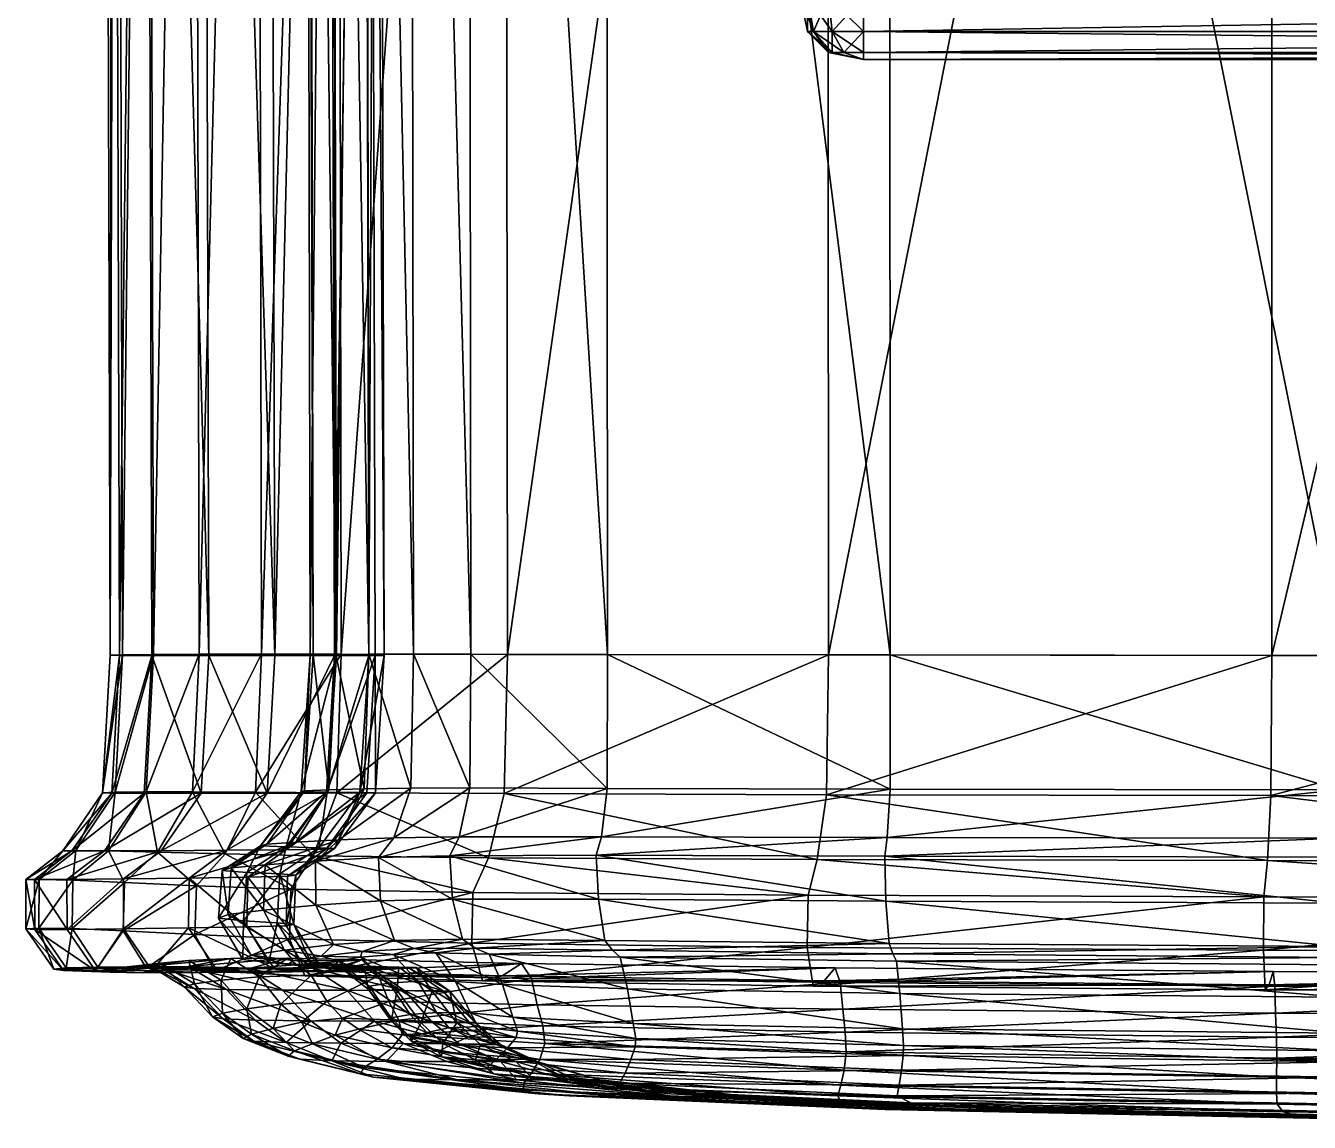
# Model space of a CAD drawing. Header units: centimetres. Extents: x -884 to 884, y -444 to 444.
# Drawn here: x -884.1 to -821.9, y -439 to -385.9 of the extents above; entities that cross this region are included whole.
import ezdxf

# ---------------------------------------------------------------- set-up
doc = ezdxf.new("R2010")
doc.units = ezdxf.units.CM
doc.layers.add('fabric', color=7, linetype='Continuous', true_color=0xb8e499)
doc.layers.add('wood', color=7, linetype='Continuous', true_color=0xb8e499)

msp = doc.modelspace()

# ---------------------------------------------------------------- meshes
at = {"layer": 'fabric', "color": 224, "true_color": 0xa00075}
mesh = msp.add_polyface(dxfattribs=at)
corners = [(-820.504, -307.363, -367.042), (-789.669, -307.365, -367.16), (-789.669, 2.63, -367.19), (-758.918, -307.362, -366.916), (-758.913, 2.63, -366.945), (-772.576, -307.362, 291.379), (-797.962, -307.364, 292.599), (-797.963, 2.63, 292.778), (-823.784, -307.363, 291.889), (-823.79, 2.63, 292.066), (-723.84, -307.349, -365.4), (-717.013, -307.345, -365.006), (-716.962, 2.63, -365.027), (-713.946, -307.345, -364.561), (-713.89, 2.63, -364.581), (-856.01, -307.351, -366.159), (-842.287, -307.357, -366.689), (-842.302, 2.63, -366.717), (-820.508, 2.63, -367.072), (-865.477, -307.345, -364.688), (-862.666, -307.347, -365.512), (-862.709, 2.63, -365.536), (-856.039, 2.63, -366.185), (-731.315, -416.359, 280.998), (-731.161, -307.345, 281.37), (-727.731, -307.344, 278.288), (-860.898, -307.351, 286.483), (-868.996, -307.346, 282.78), (-869.056, 2.63, 282.927), (-872.908, -307.345, 278.082), (-872.983, 2.63, 278.211), (-845.295, -307.357, 289.685), (-845.317, 2.63, 289.855), (-860.94, 2.63, 286.643), (-738.267, -307.348, 283.799), (-752.375, -307.355, 287.79), (-752.353, 2.63, 287.944), (-772.572, 2.63, 291.551), (-727.906, -416.357, 277.95), (-724.655, -307.346, 272.34), (-721.979, -307.351, 264.076), (-724.586, 2.63, 272.429), (-727.673, 2.63, 278.401), (-717.669, -307.36, 235.184), (-719.753, -307.355, 254.049), (-719.665, 2.63, 254.083), (-721.9, 2.63, 264.136), (-713.185, 2.63, 154.022), (-713.287, -307.364, 154.029), (-715.42, -307.363, 200.401), (-715.32, 2.63, 200.4), (-708.016, 2.63, -339.533), (-708.093, -307.36, -339.529), (-707.657, -307.363, -287.818), (-707.576, 2.63, -287.82), (-707.546, -307.364, -220.948), (-711.674, -307.347, -363.629), (-711.612, 2.63, -363.645), (-710.034, -307.351, -361.893), (-709.966, 2.63, -361.905), (-708.863, -307.356, -359.041), (-708.79, 2.63, -359.048), (-869.283, -307.351, -361.893), (-867.663, -307.347, -363.629), (-867.725, 2.63, -363.645), (-865.531, 2.63, -364.708), (-870.549, -307.36, -339.493), (-870.396, -307.356, -359.041), (-870.469, 2.63, -359.048), (-869.352, 2.63, -361.905), (-867.826, 2.63, -220.375), (-867.74, -307.364, -220.375), (-869.291, -307.363, -287.674), (-869.373, 2.63, -287.676), (-880.323, -307.36, 237.248), (-879.879, -307.363, 208.231), (-879.985, 2.63, 208.247), (-878.307, -307.364, 166.815), (-878.413, 2.63, 166.823), (-875.95, -307.346, 271.895), (-876.037, 2.63, 271.999), (-878.193, -307.351, 263.989), (-878.289, 2.63, 264.067), (-879.706, -307.355, 254.137), (-879.807, 2.63, 254.188), (-880.428, 2.63, 237.277), (-707.66, 2.63, -155.963), (-707.75, -307.365, -155.962), (-708.259, -307.365, -91.048), (-707.46, 2.63, -220.949), (-710.161, -307.365, 40.564), (-711.552, -307.364, 100.394), (-711.45, 2.63, 100.387), (-708.165, 2.63, -91.05), (-709.063, -307.365, -24.395), (-708.966, 2.63, -24.398), (-875.538, -307.364, 112.729), (-875.642, 2.63, 112.734), (-872.329, -307.364, 49.743), (-872.43, 2.63, 49.747), (-869.53, 2.63, -18.368), (-869.433, -307.365, -18.371), (-867.458, -307.365, -87.714), (-867.552, 2.63, -87.712), (-867.011, -307.365, -154.385), (-867.101, 2.63, -154.384), (-737.392, -307.356, -366.183), (-737.369, 2.63, -366.209), (-723.798, 2.63, -365.423), (-738.226, 2.63, 283.933)]
mesh.append_faces([[corners[k] for k in face] for face in [(0, 1, 2), (1, 3, 4), (5, 6, 7), (6, 8, 9), (10, 11, 12), (11, 13, 14), (15, 16, 17), (16, 0, 18), (19, 20, 21), (20, 15, 22), (23, 24, 25), (26, 27, 28), (27, 29, 30), (8, 31, 32), (31, 26, 33), (34, 35, 36), (35, 5, 37), (38, 25, 39), (40, 39, 41), (39, 25, 42), (43, 44, 45), (44, 40, 46), (47, 48, 49), (50, 49, 43), (51, 52, 53), (54, 53, 55), (13, 56, 57), (56, 58, 59), (58, 60, 61), (60, 52, 51), (62, 63, 64), (63, 19, 65), (66, 67, 68), (67, 62, 69), (70, 71, 72), (73, 72, 66), (74, 75, 76), (75, 77, 78), (29, 79, 80), (79, 81, 82), (81, 83, 84), (83, 74, 85), (86, 87, 88), (89, 55, 87), (90, 91, 92), (91, 48, 47), (93, 88, 94), (95, 94, 90), (77, 96, 97), (96, 98, 99), (100, 101, 102), (99, 98, 101), (103, 102, 104), (105, 104, 71), (3, 106, 107), (106, 10, 108), (24, 34, 109)]], dxfattribs={"vtx2": -1, "color": 224})
mesh = msp.add_polyface(dxfattribs=at)
corners = [(-820.504, -307.363, -367.042), (-820.492, -416.431, -366.955), (-789.669, -416.438, -367.071), (-797.962, -307.364, 292.599), (-797.957, -416.438, 292.063), (-823.767, -416.43, 291.359), (-823.784, -307.363, 291.889), (-866.741, -416.438, -154.387), (-867.011, -307.365, -154.385), (-867.458, -307.365, -87.714), (-867.177, -416.438, -87.718), (-867.482, -416.436, -220.374), (-867.74, -307.364, -220.375), (-869.047, -416.431, -287.67), (-869.291, -307.363, -287.674), (-870.319, -416.42, -339.483), (-870.549, -307.36, -339.493), (-862.537, -416.366, -365.441), (-862.666, -307.347, -365.512), (-865.477, -307.345, -364.688), (-865.314, -416.359, -364.627), (-862.593, -422.851, -366.048), (-855.92, -416.384, -366.081), (-856.01, -307.351, -366.159), (-842.241, -416.409, -366.605), (-842.287, -307.357, -366.689), (-845.232, -416.409, 289.173), (-845.295, -307.357, 289.685), (-860.774, -416.384, 286.001), (-860.898, -307.351, 286.483), (-868.817, -416.366, 282.338), (-868.996, -307.346, 282.78), (-872.681, -416.359, 277.695), (-872.908, -307.345, 278.082), (-875.689, -416.366, 271.581), (-875.95, -307.346, 271.895), (-877.906, -416.382, 263.758), (-878.193, -307.351, 263.989), (-879.402, -416.402, 253.984), (-879.706, -307.355, 254.137), (-880.009, -416.42, 237.16), (-880.323, -307.36, 237.248), (-879.56, -416.43, 208.183), (-877.989, -416.436, 166.788), (-878.307, -307.364, 166.815), (-879.879, -307.363, 208.231), (-867.475, -416.366, -363.58), (-867.663, -307.347, -363.629), (-869.283, -307.351, -361.893), (-869.077, -416.382, -361.859), (-870.176, -416.402, -359.019), (-870.396, -307.356, -359.041), (-875.226, -416.438, 112.712), (-875.538, -307.364, 112.729), (-872.026, -416.438, 49.731), (-872.329, -307.364, 49.743), (-869.141, -416.438, -18.379), (-869.433, -307.365, -18.371)]
mesh.append_faces([[corners[k] for k in face] for face in [(0, 1, 2), (3, 4, 5), (5, 6, 3), (7, 8, 9), (9, 10, 7), (8, 7, 11), (11, 12, 8), (13, 14, 12), (12, 11, 13), (14, 13, 15), (15, 16, 14), (17, 18, 19), (19, 20, 17), (21, 17, 20), (18, 17, 22), (22, 23, 18), (24, 25, 23), (23, 22, 24), (25, 24, 1), (1, 0, 25), (26, 27, 6), (6, 5, 26), (27, 26, 28), (28, 29, 27), (30, 31, 29), (29, 28, 30), (31, 30, 32), (32, 33, 31), (34, 35, 33), (33, 32, 34), (35, 34, 36), (36, 37, 35), (38, 39, 37), (37, 36, 38), (39, 38, 40), (40, 41, 39), (42, 43, 44), (44, 45, 42), (40, 42, 45), (45, 41, 40), (46, 47, 48), (48, 49, 46), (47, 46, 20), (20, 19, 47), (50, 51, 16), (16, 15, 50), (51, 50, 49), (49, 48, 51), (52, 53, 44), (44, 43, 52), (53, 52, 54), (54, 55, 53), (56, 10, 9), (9, 57, 56), (54, 56, 57), (57, 55, 54)]], dxfattribs={"vtx2": -1, "color": 224})
mesh = msp.add_polyface(dxfattribs=at)
corners = [(-869.047, -416.431, -287.67), (-869.495, -423.053, -287.697), (-870.765, -423.025, -339.576), (-870.319, -416.42, -339.483), (-868.817, -416.366, 282.338), (-869.036, -423.079, 282.375), (-872.968, -423.046, 277.685), (-872.681, -416.359, 277.695), (-876.02, -423.034, 271.539), (-875.689, -416.366, 271.581), (-878.261, -423.04, 263.7), (-877.906, -416.382, 263.758), (-879.764, -423.061, 253.928), (-879.402, -416.402, 253.984), (-880.371, -423.085, 237.11), (-880.009, -416.42, 237.16), (-879.56, -416.43, 208.183), (-879.922, -423.101, 208.135), (-877.989, -416.436, 166.788), (-878.352, -423.107, 166.74), (-870.59, -422.983, -359.236), (-870.176, -416.402, -359.019), (-869.422, -422.935, -362.216), (-869.077, -416.382, -361.859), (-875.596, -423.107, 112.666), (-875.226, -416.438, 112.712), (-872.407, -423.101, 49.69), (-872.026, -416.438, 49.731), (-869.141, -416.438, -18.379), (-869.534, -423.095, -18.409), (-867.713, -422.887, -364.058), (-871.009, -425.479, -363.38), (-872.416, -425.573, -359.943), (-872.72, -425.649, -339.886), (-871.489, -425.708, -287.79), (-869.903, -425.753, -220.381), (-871.493, -425.841, -18.477), (-869.553, -425.814, -87.769), (-867.584, -423.088, -87.734), (-874.357, -425.867, 49.599), (-877.538, -425.888, 112.57), (-880.288, -425.901, 166.667), (-881.855, -425.9, 208.119), (-882.295, -425.892, 237.196), (-881.663, -425.884, 254.166), (-880.09, -425.898, 264.145), (-877.709, -425.956, 272.251), (-874.433, -426.04, 278.689), (-870.172, -426.135, 283.664)]
mesh.append_faces([[corners[k] for k in face] for face in [(0, 1, 2), (2, 3, 0), (4, 5, 6), (6, 7, 4), (8, 9, 7), (7, 6, 8), (9, 8, 10), (10, 11, 9), (12, 13, 11), (11, 10, 12), (13, 12, 14), (14, 15, 13), (16, 15, 14), (14, 17, 16), (18, 16, 17), (17, 19, 18), (20, 21, 3), (3, 2, 20), (21, 20, 22), (22, 23, 21), (24, 25, 18), (18, 19, 24), (25, 24, 26), (26, 27, 25), (28, 27, 26), (26, 29, 28), (30, 22, 31), (32, 31, 22), (22, 20, 32), (33, 32, 20), (20, 2, 33), (34, 33, 2), (2, 1, 34), (35, 34, 1), (36, 37, 38), (38, 29, 36), (39, 36, 29), (29, 26, 39), (40, 39, 26), (26, 24, 40), (41, 40, 24), (24, 19, 41), (42, 41, 19), (19, 17, 42), (43, 42, 17), (17, 14, 43), (44, 43, 14), (14, 12, 44), (45, 44, 12), (12, 10, 45), (46, 45, 10), (10, 8, 46), (47, 46, 8), (8, 6, 47), (48, 47, 6), (6, 5, 48)]], dxfattribs={"vtx2": -1, "color": 224})
mesh = msp.add_polyface(dxfattribs=at)
corners = [(-789.663, -422.96, -367.694), (-789.669, -416.438, -367.071), (-820.492, -416.431, -366.955), (-820.497, -422.948, -367.578), (-797.957, -416.438, 292.063), (-797.936, -423.23, 292.154), (-823.808, -423.217, 291.451), (-823.767, -416.43, 291.359), (-867.161, -423.081, -154.389), (-866.741, -416.438, -154.387), (-867.177, -416.438, -87.718), (-867.584, -423.088, -87.734), (-867.915, -423.07, -220.376), (-867.482, -416.436, -220.374), (-869.495, -423.053, -287.697), (-869.047, -416.431, -287.67), (-865.314, -416.359, -364.627), (-865.444, -422.854, -365.192), (-862.593, -422.851, -366.048), (-862.537, -416.366, -365.441), (-855.937, -422.872, -366.702), (-855.92, -416.384, -366.081), (-842.247, -422.911, -367.23), (-842.241, -416.409, -366.605), (-845.325, -423.176, 289.265), (-845.232, -416.409, 289.173), (-860.922, -423.125, 286.079), (-860.774, -416.384, 286.001), (-869.036, -423.079, 282.375), (-868.817, -416.366, 282.338), (-867.713, -422.887, -364.058), (-867.475, -416.366, -363.58), (-869.077, -416.382, -361.859), (-869.422, -422.935, -362.216), (-869.141, -416.438, -18.379), (-869.534, -423.095, -18.409), (-820.542, -425.287, -369.68), (-789.647, -425.299, -369.798), (-842.385, -425.25, -369.326), (-856.224, -425.218, -368.773), (-856.47, -426.111, -370.816), (-863.108, -425.224, -368.058), (-866.267, -425.271, -367.051), (-863.562, -426.134, -370.046), (-868.93, -425.368, -365.621), (-871.009, -425.479, -363.38), (-869.903, -425.753, -220.381), (-869.14, -425.786, -154.389), (-869.553, -425.814, -87.769), (-861.696, -426.228, 287.596), (-870.172, -426.135, 283.664), (-845.773, -426.31, 290.905), (-823.977, -426.365, 293.142), (-797.886, -426.381, 293.861)]
mesh.append_faces([[corners[k] for k in face] for face in [(0, 1, 2), (2, 3, 0), (4, 5, 6), (6, 7, 4), (8, 9, 10), (10, 11, 8), (9, 8, 12), (12, 13, 9), (14, 15, 13), (13, 12, 14), (16, 17, 18), (19, 18, 20), (20, 21, 19), (22, 23, 21), (21, 20, 22), (23, 22, 3), (3, 2, 23), (24, 25, 7), (7, 6, 24), (25, 24, 26), (26, 27, 25), (28, 29, 27), (27, 26, 28), (30, 31, 32), (32, 33, 30), (31, 30, 17), (17, 16, 31), (10, 34, 35), (35, 11, 10), (36, 37, 0), (0, 3, 36), (38, 36, 3), (3, 22, 38), (39, 38, 22), (22, 20, 39), (38, 39, 40), (41, 39, 20), (20, 18, 41), (42, 41, 18), (18, 17, 42), (39, 41, 43), (44, 42, 17), (17, 30, 44), (45, 44, 30), (14, 12, 46), (47, 46, 12), (12, 8, 47), (48, 47, 8), (8, 11, 48), (49, 50, 28), (28, 26, 49), (51, 49, 26), (26, 24, 51), (52, 51, 24), (24, 6, 52), (53, 52, 6), (6, 5, 53)]], dxfattribs={"vtx2": -1, "color": 224})
mesh = msp.add_polyface(dxfattribs=at)
corners = [(-873.551, -429.29, -287.896), (-872.331, -431.305, -287.853), (-873.583, -431.155, -340.148), (-874.761, -429.158, -340.275), (-873.388, -426.94, -287.879), (-874.585, -426.844, -340.192), (-871.789, -427.014, -220.385), (-871.92, -429.388, -220.383), (-870.668, -431.408, -220.379), (-871.115, -429.46, -154.391), (-871.487, -429.519, -87.823), (-870.187, -431.534, -87.82), (-869.838, -431.479, -154.394), (-871.013, -427.073, -154.389), (-871.413, -427.122, -87.804), (-871.326, -430.153, 284.21), (-870.575, -431.943, 282.724), (-874.941, -431.725, 277.699), (-875.908, -429.941, 278.973), (-871.258, -427.753, 284.758), (-875.828, -427.589, 279.515), (-872.507, -426.572, -364.545), (-872.585, -428.77, -364.903), (-870.045, -428.526, -367.638), (-871.572, -430.701, -364.464), (-869.19, -430.437, -367.034), (-874.298, -428.983, -360.863), (-873.183, -430.947, -360.593), (-874.153, -426.723, -360.649), (-873.386, -429.577, -18.584), (-872.062, -431.587, -18.578), (-873.338, -427.171, -18.547), (-876.187, -427.216, 49.504), (-876.209, -429.63, 49.45), (-874.865, -431.637, 49.453), (-872.784, -432.001, 268.381), (-874.17, -431.108, 269.351), (-871.402, -431.091, 274.95), (-872.416, -425.573, -359.943), (-872.72, -425.649, -339.886), (-871.009, -425.479, -363.38), (-871.489, -425.708, -287.79), (-869.903, -425.753, -220.381), (-871.493, -425.841, -18.477), (-874.357, -425.867, 49.599), (-869.553, -425.814, -87.769), (-874.433, -426.04, 278.689), (-870.172, -426.135, 283.664), (-876.249, -431.498, 270.341), (-873.197, -431.569, 276.332), (-870.078, -431.528, -287.76), (-871.388, -431.398, -339.826), (-871.139, -431.208, -359.849)]
mesh.append_faces([[corners[k] for k in face] for face in [(0, 1, 2), (2, 3, 0), (4, 0, 3), (3, 5, 4), (0, 4, 6), (6, 7, 0), (1, 0, 7), (7, 8, 1), (9, 10, 11), (7, 9, 12), (9, 7, 6), (6, 13, 9), (10, 9, 13), (13, 14, 10), (15, 16, 17), (17, 18, 15), (19, 15, 18), (18, 20, 19), (21, 22, 23), (22, 24, 25), (26, 27, 24), (24, 22, 26), (28, 26, 22), (22, 21, 28), (26, 28, 5), (27, 26, 3), (3, 2, 27), (29, 30, 11), (11, 10, 29), (31, 29, 10), (10, 14, 31), (29, 31, 32), (30, 29, 33), (33, 34, 30), (35, 36, 37), (38, 39, 5), (5, 28, 38), (40, 38, 28), (28, 21, 40), (41, 42, 6), (6, 4, 41), (39, 41, 4), (4, 5, 39), (13, 6, 42), (43, 44, 32), (32, 31, 43), (45, 43, 31), (31, 14, 45), (46, 47, 19), (19, 20, 46), (48, 49, 37), (37, 36, 48), (50, 51, 2), (2, 1, 50), (24, 27, 52), (51, 52, 27), (27, 2, 51)]], dxfattribs={"vtx2": -1, "color": 224})
mesh = msp.add_polyface(dxfattribs=at)
corners = [(-870.187, -431.534, -87.82), (-869.838, -431.479, -154.394), (-871.115, -429.46, -154.391), (-870.668, -431.408, -220.379), (-871.92, -429.388, -220.383), (-863.436, -428.232, -370.588), (-862.952, -430.173, -369.77), (-856.05, -430.228, -370.494), (-863.562, -426.134, -370.046), (-856.361, -428.238, -371.355), (-867.014, -426.223, -368.895), (-866.915, -428.322, -369.417), (-866.247, -430.234, -368.678), (-871.326, -430.153, 284.21), (-871.258, -427.753, 284.758), (-862.439, -427.907, 288.908), (-862.488, -430.372, 288.373), (-870.575, -431.943, 282.724), (-870.045, -428.526, -367.638), (-869.19, -430.437, -367.034), (-870.061, -426.387, -367.178), (-872.507, -426.572, -364.545), (-872.585, -428.77, -364.903), (-861.012, -432.359, -364.474), (-861.655, -430.895, -365.512), (-864.235, -430.839, -364.747), (-870.28, -431.909, 273.631), (-871.402, -431.091, 274.95), (-867.82, -431.178, 279.25), (-867.017, -431.941, 277.682), (-860.098, -431.343, 282.674), (-863.286, -432.218, -363.846), (-866.312, -430.907, -363.724), (-865.111, -432.211, -363.016), (-867.888, -431.05, -361.991), (-863.108, -425.224, -368.058), (-866.267, -425.271, -367.051), (-868.93, -425.368, -365.621), (-871.009, -425.479, -363.38), (-869.14, -425.786, -154.389), (-869.553, -425.814, -87.769), (-871.413, -427.122, -87.804), (-871.013, -427.073, -154.389), (-869.903, -425.753, -220.381), (-870.172, -426.135, 283.664), (-861.696, -426.228, 287.596), (-869.206, -431.732, 281.001), (-873.197, -431.569, 276.332), (-871.388, -431.398, -339.826), (-870.078, -431.528, -287.76), (-867.704, -431.475, -287.668), (-869.068, -431.378, -339.505), (-868.407, -431.611, -220.375), (-872.331, -431.305, -287.853), (-871.139, -431.208, -359.849), (-868.968, -431.222, -359.099), (-869.792, -430.989, -363.236), (-871.572, -430.701, -364.464), (-867.809, -430.773, -365.396), (-865.288, -430.626, -366.739), (-862.33, -430.614, -367.678)]
mesh.append_faces([[corners[k] for k in face] for face in [(0, 1, 2), (1, 3, 4), (5, 6, 7), (8, 5, 9), (5, 8, 10), (10, 11, 5), (6, 5, 11), (11, 12, 6), (13, 14, 15), (15, 16, 13), (17, 13, 16), (18, 19, 12), (12, 11, 18), (20, 18, 11), (11, 10, 20), (18, 20, 21), (19, 18, 22), (23, 24, 25), (26, 27, 28), (29, 28, 30), (31, 25, 32), (33, 32, 34), (35, 36, 10), (10, 8, 35), (37, 38, 21), (21, 20, 37), (36, 37, 20), (20, 10, 36), (39, 40, 41), (41, 42, 39), (43, 39, 42), (44, 45, 15), (15, 14, 44), (30, 28, 46), (47, 46, 28), (28, 27, 47), (48, 49, 50), (50, 51, 48), (52, 49, 53), (53, 3, 52), (54, 48, 51), (51, 55, 54), (56, 54, 55), (55, 34, 56), (54, 56, 57), (58, 56, 34), (34, 32, 58), (59, 58, 32), (32, 25, 59), (58, 59, 12), (12, 19, 58), (56, 58, 19), (19, 57, 56), (60, 59, 25), (25, 24, 60), (59, 60, 6), (6, 12, 59)]], dxfattribs={"vtx2": -1, "color": 224})
mesh = msp.add_polyface(dxfattribs=at)
corners = [(-789.627, -428.452, -372.388), (-789.632, -426.212, -371.868), (-820.582, -426.196, -371.749), (-820.571, -428.42, -372.272), (-789.632, -430.567, -371.486), (-820.528, -430.519, -371.374), (-824.083, -432.63, 292.228), (-824.172, -430.705, 294.043), (-797.806, -430.745, 294.766), (-797.833, -428.138, 295.344), (-824.142, -428.115, 294.613), (-772.041, -428.063, 294.168), (-771.982, -430.64, 293.634), (-797.812, -432.687, 292.931), (-842.444, -428.325, -371.922), (-842.288, -430.375, -371.036), (-842.502, -426.147, -371.391), (-856.47, -426.111, -370.816), (-856.361, -428.238, -371.355), (-856.05, -430.228, -370.494), (-863.436, -428.232, -370.588), (-863.562, -426.134, -370.046), (-861.976, -432.196, 286.729), (-862.488, -430.372, 288.373), (-846.252, -430.568, 291.781), (-846.205, -428.033, 292.331), (-862.439, -427.907, 288.908), (-845.975, -432.445, 290.029), (-789.647, -425.299, -369.798), (-820.542, -425.287, -369.68), (-842.385, -425.25, -369.326), (-856.224, -425.218, -368.773), (-845.773, -426.31, 290.905), (-823.977, -426.365, 293.142), (-861.696, -426.228, 287.596), (-797.886, -426.381, 293.861), (-772.276, -426.336, 292.675), (-789.648, -431.106, -369.289), (-820.473, -431.051, -369.18), (-820.419, -431.408, -366.899), (-789.664, -431.465, -367.006), (-758.982, -431.034, -369.067), (-855.686, -430.71, -368.339), (-862.33, -430.614, -367.678), (-861.655, -430.895, -365.512), (-855.308, -431.04, -366.097), (-862.952, -430.173, -369.77), (-842.11, -430.888, -368.852), (-841.931, -431.239, -366.577)]
mesh.append_faces([[corners[k] for k in face] for face in [(0, 1, 2), (2, 3, 0), (4, 0, 3), (3, 5, 4), (6, 7, 8), (9, 8, 7), (7, 10, 9), (8, 9, 11), (11, 12, 8), (13, 8, 12), (14, 15, 5), (5, 3, 14), (16, 14, 3), (3, 2, 16), (14, 16, 17), (17, 18, 14), (15, 14, 18), (18, 19, 15), (19, 18, 20), (18, 17, 21), (22, 23, 24), (25, 24, 23), (23, 26, 25), (24, 25, 10), (10, 7, 24), (27, 24, 7), (28, 29, 2), (2, 1, 28), (17, 16, 30), (29, 30, 16), (16, 2, 29), (21, 17, 31), (32, 33, 10), (10, 25, 32), (34, 32, 25), (25, 26, 34), (35, 36, 11), (11, 9, 35), (33, 35, 9), (9, 10, 33), (37, 38, 39), (39, 40, 37), (41, 37, 40), (38, 37, 4), (4, 5, 38), (42, 43, 44), (44, 45, 42), (43, 42, 19), (19, 46, 43), (47, 42, 45), (45, 48, 47), (38, 47, 48), (48, 39, 38), (47, 38, 5), (5, 15, 47), (42, 47, 15), (15, 19, 42)]], dxfattribs={"vtx2": -1, "color": 224})
mesh = msp.add_polyface(dxfattribs=at)
corners = [(-883.647, -429.696, 207.972), (-882.271, -431.68, 207.863), (-880.71, -431.699, 166.465), (-882.085, -429.703, 166.502), (-883.663, -427.281, 208.082), (-882.099, -427.279, 166.583), (-884.096, -427.275, 237.242), (-884.089, -429.671, 237.074), (-882.729, -431.629, 236.835), (-879.375, -429.767, 272.341), (-878.242, -431.581, 271.341), (-880.599, -431.521, 263.399), (-881.851, -429.658, 264.108), (-879.31, -427.433, 272.818), (-881.814, -427.318, 264.484), (-875.828, -427.589, 279.515), (-875.908, -429.941, 278.973), (-874.941, -431.725, 277.699), (-883.456, -429.642, 254.069), (-882.133, -431.557, 253.622), (-883.445, -427.276, 254.334), (-874.585, -426.844, -340.192), (-874.761, -429.158, -340.275), (-874.298, -428.983, -360.863), (-876.187, -427.216, 49.504), (-876.209, -429.63, 49.45), (-873.386, -429.577, -18.584), (-879.357, -429.676, 112.403), (-877.994, -431.68, 112.398), (-874.865, -431.637, 49.453), (-879.357, -427.254, 112.468), (-874.628, -432.16, 261.488), (-876.202, -431.198, 262.11), (-874.17, -431.108, 269.351), (-877.538, -425.888, 112.57), (-880.288, -425.901, 166.667), (-874.357, -425.867, 49.599), (-881.855, -425.9, 208.119), (-882.295, -425.892, 237.196), (-881.663, -425.884, 254.166), (-880.09, -425.898, 264.145), (-877.709, -425.956, 272.251), (-874.433, -426.04, 278.689), (-878.454, -431.51, 262.74), (-876.249, -431.498, 270.341), (-879.908, -431.595, 253.242), (-877.571, -431.328, 252.885), (-878.104, -431.454, 236.505), (-880.469, -431.698, 236.666)]
mesh.append_faces([[corners[k] for k in face] for face in [(0, 1, 2), (2, 3, 0), (4, 0, 3), (3, 5, 4), (0, 4, 6), (6, 7, 0), (1, 0, 7), (7, 8, 1), (9, 10, 11), (11, 12, 9), (13, 9, 12), (12, 14, 13), (9, 13, 15), (15, 16, 9), (10, 9, 16), (16, 17, 10), (18, 19, 8), (8, 7, 18), (20, 18, 7), (7, 6, 20), (18, 20, 14), (14, 12, 18), (19, 18, 12), (12, 11, 19), (21, 22, 23), (24, 25, 26), (27, 3, 2), (2, 28, 27), (25, 27, 28), (28, 29, 25), (27, 25, 24), (24, 30, 27), (3, 27, 30), (30, 5, 3), (31, 32, 33), (34, 35, 5), (5, 30, 34), (36, 34, 30), (30, 24, 36), (37, 38, 6), (6, 4, 37), (35, 37, 4), (4, 5, 35), (39, 40, 14), (14, 20, 39), (38, 39, 20), (20, 6, 38), (41, 42, 15), (15, 13, 41), (40, 41, 13), (13, 14, 40), (43, 44, 33), (33, 32, 43), (45, 43, 32), (32, 46, 45), (46, 47, 48)]], dxfattribs={"vtx2": -1, "color": 224})
mesh = msp.add_polyface(dxfattribs=at)
corners = [(-864.965, -434.204, -287.623), (-863.896, -435.227, -287.617), (-865.418, -435.12, -339.34), (-866.406, -434.13, -339.357), (-863.172, -436.977, 112.079), (-866.665, -436.092, 112.263), (-869.272, -436.064, 166.155), (-865.711, -436.947, 165.942), (-866.027, -434.099, 274.234), (-865.868, -434.802, 271.399), (-867.988, -434.531, 269.672), (-868.764, -434, 271.033), (-866.513, -433.191, 276.081), (-862.488, -430.372, 288.373), (-861.976, -432.196, 286.729), (-870.575, -431.943, 282.724), (-865.483, -433.818, -361.403), (-864.681, -434.687, -361.345), (-863.613, -434.468, -362.743), (-866.397, -433.978, -358.763), (-865.481, -434.923, -358.73), (-864.132, -435.614, -358.724), (-866.345, -435.436, 266.832), (-869.113, -434.824, 266.246), (-867.086, -435.974, 260.297), (-859.976, -437.139, 251.803), (-867.717, -436.389, 251.555), (-859.986, -437.463, 235.474), (-867.889, -436.683, 235.5), (-867.251, -436.859, 207.022), (-863.101, -435.234, -18.544), (-864.449, -434.16, -18.507), (-867.204, -434.137, 49.538), (-865.796, -435.218, 49.481), (-868.834, -435.205, 112.377), (-863.707, -436.095, 49.397), (-866.117, -432.66, -287.631), (-867.515, -432.586, -339.38), (-867.704, -431.475, -287.668), (-866.028, -431.527, -220.373), (-864.422, -432.687, -220.373), (-865.192, -431.55, -154.403), (-863.567, -432.685, -154.411), (-865.539, -431.558, -87.765), (-867.017, -431.941, 277.682), (-869.509, -433.165, 272.337), (-866.312, -430.907, -363.724), (-865.111, -432.211, -363.016), (-863.286, -432.218, -363.846), (-867.888, -431.05, -361.991), (-866.502, -432.3, -361.5), (-864.211, -433.719, -362.836), (-867.473, -432.445, -358.812), (-868.968, -431.222, -359.099), (-867.413, -431.566, -18.466), (-865.759, -432.656, -18.471), (-863.899, -432.67, -87.77), (-870.215, -431.574, 49.603), (-868.548, -432.644, 49.592), (-861.034, -431.952, 284.716), (-869.206, -431.732, 281.001), (-867.919, -431.696, -87.791), (-867.572, -431.662, -154.398), (-868.407, -431.611, -220.375), (-870.078, -431.528, -287.76)]
mesh.append_faces([[corners[k] for k in face] for face in [(0, 1, 2), (2, 3, 0), (4, 5, 6), (6, 7, 4), (8, 9, 10), (10, 11, 8), (12, 8, 11), (13, 14, 15), (16, 17, 18), (19, 20, 17), (17, 16, 19), (20, 19, 3), (3, 2, 20), (21, 20, 2), (22, 23, 10), (10, 9, 22), (23, 22, 24), (25, 26, 24), (27, 28, 26), (29, 7, 6), (29, 28, 27), (30, 31, 32), (32, 33, 30), (33, 34, 5), (5, 35, 33), (34, 33, 32), (36, 0, 3), (3, 37, 36), (38, 36, 37), (36, 38, 39), (39, 40, 36), (0, 36, 40), (40, 39, 41), (42, 41, 43), (44, 12, 45), (46, 47, 48), (49, 50, 47), (51, 47, 50), (50, 16, 51), (52, 19, 16), (16, 50, 52), (53, 52, 50), (50, 49, 53), (19, 52, 37), (37, 3, 19), (54, 55, 56), (56, 43, 54), (55, 54, 57), (31, 55, 58), (58, 32, 31), (59, 60, 15), (54, 43, 61), (62, 61, 43), (43, 41, 62), (63, 62, 41), (41, 39, 63), (39, 38, 64)]], dxfattribs={"vtx2": -1, "color": 224})
mesh = msp.add_polyface(dxfattribs=at)
corners = [(-840.305, -438.449, 110.66), (-855.376, -437.787, 111.615), (-857.789, -437.754, 165.459), (-842.491, -438.415, 164.505), (-837.922, -438.449, 48.204), (-852.701, -437.787, 48.915), (-850.412, -437.787, -18.915), (-857.837, -436.977, -18.688), (-856.304, -436.977, -87.889), (-849.067, -437.787, -88.015), (-835.932, -438.45, -19.381), (-841.596, -435.326, -364.661), (-841.652, -434.52, -364.936), (-854.679, -434.246, -364.523), (-854.551, -434.985, -364.285), (-841.607, -435.796, -364.258), (-854.583, -435.376, -363.934), (-844.42, -434.667, 279.265), (-844.371, -435.631, 275.373), (-858.961, -435.22, 273.307), (-859.061, -434.362, 276.784), (-844.54, -433.564, 281.888), (-859.333, -433.342, 279.12), (-846.252, -430.568, 291.781), (-845.975, -432.445, 290.029), (-861.976, -432.196, 286.729), (-857.509, -436.948, -220.391), (-850.591, -437.755, -220.416), (-852.871, -437.657, -287.646), (-839.125, -438.311, -287.677), (-841.248, -438.102, -339.446), (-854.859, -437.463, -339.393), (-841.692, -436.507, -363.386), (-854.79, -436.004, -363.137), (-855.077, -436.661, -361.552), (-841.805, -437.234, -361.719), (-841.899, -437.754, -358.933), (-855.347, -437.139, -358.832), (-859.291, -437.657, 206.719), (-843.893, -438.31, 206.255), (-859.986, -437.463, 235.474), (-844.618, -438.102, 235.654), (-859.201, -436.004, 268.057), (-844.468, -436.506, 269.619), (-844.629, -437.234, 261.983), (-859.601, -436.661, 260.925), (-859.976, -437.139, 251.803), (-844.771, -437.754, 252.446), (-849.225, -437.787, -154.527), (-856.299, -436.977, -154.468), (-836.715, -438.415, -220.465), (-841.771, -432.804, -365.424), (-841.931, -431.239, -366.577), (-855.308, -431.04, -366.097), (-854.952, -432.575, -364.975), (-844.656, -432.271, 283.837), (-859.605, -432.071, 280.946), (-844.91, -431.558, 285.646), (-860.098, -431.343, 282.674), (-861.034, -431.952, 284.716), (-845.438, -432.196, 287.847)]
mesh.append_faces([[corners[k] for k in face] for face in [(0, 1, 2), (2, 3, 0), (1, 0, 4), (4, 5, 1), (5, 6, 7), (8, 7, 6), (6, 9, 8), (9, 6, 10), (6, 5, 4), (11, 12, 13), (13, 14, 11), (15, 11, 14), (14, 16, 15), (17, 18, 19), (19, 20, 17), (21, 17, 20), (20, 22, 21), (23, 24, 25), (26, 27, 28), (29, 28, 27), (30, 31, 28), (32, 33, 34), (34, 35, 32), (33, 32, 15), (15, 16, 33), (36, 37, 31), (31, 30, 36), (37, 36, 35), (35, 34, 37), (38, 39, 3), (3, 2, 38), (39, 38, 40), (40, 41, 39), (42, 43, 44), (44, 45, 42), (43, 42, 19), (19, 18, 43), (46, 47, 41), (41, 40, 46), (47, 46, 45), (45, 44, 47), (48, 49, 8), (8, 9, 48), (49, 48, 27), (27, 26, 49), (50, 27, 48), (51, 52, 53), (53, 54, 51), (12, 51, 54), (54, 13, 12), (55, 21, 22), (22, 56, 55), (57, 55, 56), (56, 58, 57), (59, 60, 57), (57, 58, 59), (25, 24, 60)]], dxfattribs={"vtx2": -1, "color": 224})
mesh = msp.add_polyface(dxfattribs=at)
corners = [(-874.542, -434.029, 207.542), (-873.043, -435.106, 207.394), (-871.49, -435.174, 166.297), (-872.984, -434.087, 166.402), (-875.044, -433.925, 236.061), (-873.573, -434.978, 235.841), (-871.394, -435.832, 235.649), (-873.163, -434.767, 251.814), (-874.569, -433.755, 252.142), (-873.381, -433.544, 260.902), (-872.111, -434.495, 260.377), (-875.936, -432.562, 207.691), (-874.375, -432.611, 166.502), (-877.623, -431.532, 207.8), (-876.06, -431.572, 166.553), (-878.104, -431.454, 236.505), (-876.425, -432.473, 236.293), (-872.784, -432.001, 268.381), (-871.747, -433.315, 267.455), (-874.628, -432.16, 261.488), (-874.17, -431.108, 269.351), (-875.915, -432.328, 252.509), (-877.571, -431.328, 252.885), (-876.202, -431.198, 262.11), (-871.666, -432.633, 112.526), (-873.344, -431.581, 112.548), (-870.294, -434.118, 112.454), (-876.249, -431.498, 270.341), (-878.454, -431.51, 262.74), (-880.599, -431.521, 263.399), (-878.242, -431.581, 271.341), (-873.197, -431.569, 276.332), (-874.941, -431.725, 277.699), (-880.469, -431.698, 236.666), (-879.908, -431.595, 253.242), (-882.729, -431.629, 236.835), (-882.133, -431.557, 253.622), (-879.999, -431.765, 207.832), (-878.436, -431.795, 166.511), (-880.71, -431.699, 166.465), (-882.271, -431.68, 207.863), (-875.721, -431.788, 112.476), (-872.593, -431.761, 49.53), (-874.865, -431.637, 49.453), (-877.994, -431.68, 112.398), (-872.062, -431.587, -18.578)]
mesh.append_faces([[corners[k] for k in face] for face in [(0, 1, 2), (2, 3, 0), (1, 0, 4), (4, 5, 1), (6, 5, 7), (8, 7, 5), (5, 4, 8), (7, 8, 9), (9, 10, 7), (11, 0, 3), (3, 12, 11), (13, 11, 12), (12, 14, 13), (11, 13, 15), (15, 16, 11), (0, 11, 16), (16, 4, 0), (17, 18, 9), (9, 19, 17), (20, 17, 19), (21, 8, 4), (4, 16, 21), (22, 21, 16), (16, 15, 22), (21, 22, 23), (23, 19, 21), (8, 21, 19), (19, 9, 8), (24, 25, 14), (14, 12, 24), (12, 3, 26), (27, 28, 29), (29, 30, 27), (31, 27, 30), (30, 32, 31), (33, 34, 22), (34, 33, 35), (35, 36, 34), (28, 34, 36), (36, 29, 28), (37, 33, 15), (15, 13, 37), (38, 37, 13), (13, 14, 38), (37, 38, 39), (39, 40, 37), (33, 37, 40), (40, 35, 33), (41, 38, 14), (14, 25, 41), (42, 41, 25), (41, 42, 43), (43, 44, 41), (38, 41, 44), (44, 39, 38), (45, 43, 42)]], dxfattribs={"vtx2": -1, "color": 224})
mesh = msp.add_polyface(dxfattribs=at)
corners = [(-868.764, -434, 271.033), (-869.509, -433.165, 272.337), (-866.513, -433.191, 276.081), (-873.043, -435.106, 207.394), (-870.82, -435.986, 207.226), (-869.272, -436.064, 166.155), (-871.49, -435.174, 166.297), (-873.573, -434.978, 235.841), (-871.394, -435.832, 235.649), (-870.718, -434.186, 266.599), (-869.113, -434.824, 266.246), (-870.214, -435.233, 260.11), (-872.111, -434.495, 260.377), (-871.747, -433.315, 267.455), (-873.381, -433.544, 260.902), (-867.988, -434.531, 269.672), (-873.163, -434.767, 251.814), (-871.083, -435.575, 251.594), (-867.086, -435.974, 260.297), (-867.717, -436.389, 251.555), (-867.889, -436.683, 235.5), (-867.251, -436.859, 207.022), (-868.834, -435.205, 112.377), (-866.665, -436.092, 112.263), (-867.204, -434.137, 49.538), (-870.294, -434.118, 112.454), (-872.984, -434.087, 166.402), (-867.515, -432.586, -339.38), (-869.068, -431.378, -339.505), (-867.704, -431.475, -287.668), (-870.28, -431.909, 273.631), (-867.017, -431.941, 277.682), (-867.82, -431.178, 279.25), (-871.402, -431.091, 274.95), (-872.784, -432.001, 268.381), (-867.473, -432.445, -358.812), (-868.968, -431.222, -359.099), (-870.215, -431.574, 49.603), (-868.548, -432.644, 49.592), (-865.759, -432.656, -18.471), (-871.666, -432.633, 112.526), (-873.344, -431.581, 112.548), (-874.375, -432.611, 166.502), (-869.206, -431.732, 281.001), (-873.197, -431.569, 276.332), (-874.941, -431.725, 277.699), (-870.575, -431.943, 282.724), (-872.593, -431.761, 49.53), (-869.793, -431.73, -18.52), (-867.413, -431.566, -18.466), (-867.919, -431.696, -87.791), (-870.187, -431.534, -87.82), (-872.062, -431.587, -18.578), (-867.572, -431.662, -154.398), (-868.407, -431.611, -220.375), (-870.668, -431.408, -220.379), (-869.838, -431.479, -154.394), (-870.078, -431.528, -287.76), (-866.028, -431.527, -220.373)]
mesh.append_faces([[corners[k] for k in face] for face in [(0, 1, 2), (3, 4, 5), (5, 6, 3), (4, 3, 7), (7, 8, 4), (9, 10, 11), (11, 12, 9), (13, 9, 12), (12, 14, 13), (9, 13, 1), (1, 0, 9), (10, 9, 0), (0, 15, 10), (16, 17, 8), (17, 16, 12), (12, 11, 17), (18, 11, 10), (19, 17, 11), (11, 18, 19), (17, 19, 20), (20, 8, 17), (5, 4, 21), (20, 21, 4), (4, 8, 20), (22, 6, 5), (5, 23, 22), (24, 25, 22), (6, 22, 25), (25, 26, 6), (27, 28, 29), (1, 30, 31), (32, 31, 30), (33, 30, 34), (13, 34, 30), (30, 1, 13), (35, 36, 28), (28, 27, 35), (37, 38, 39), (40, 25, 24), (24, 38, 40), (41, 40, 38), (38, 37, 41), (25, 40, 42), (43, 44, 45), (45, 46, 43), (41, 37, 47), (48, 47, 37), (37, 49, 48), (50, 48, 49), (48, 50, 51), (51, 52, 48), (47, 48, 52), (53, 54, 55), (55, 56, 53), (50, 53, 56), (56, 51, 50), (57, 54, 58)]], dxfattribs={"vtx2": -1, "color": 224})
mesh = msp.add_polyface(dxfattribs=at)
corners = [(-863.896, -435.227, -287.617), (-862.312, -436.016, -287.617), (-863.958, -435.867, -339.337), (-865.418, -435.12, -339.34), (-864.965, -434.204, -287.623), (-863.224, -434.222, -220.374), (-862.074, -435.267, -220.376), (-861.111, -435.269, -154.43), (-862.33, -434.211, -154.421), (-862.625, -434.185, -87.789), (-861.341, -435.251, -87.81), (-866.665, -436.092, 112.263), (-863.172, -436.977, 112.079), (-860.319, -436.977, 49.26), (-863.707, -436.095, 49.397), (-866.027, -434.099, 274.234), (-866.513, -433.191, 276.081), (-859.333, -433.342, 279.12), (-865.868, -434.802, 271.399), (-859.061, -434.362, 276.784), (-863.613, -434.468, -362.743), (-862.677, -434.894, -362.761), (-861.8, -434.71, -363.295), (-862.181, -434.402, -363.43), (-864.211, -433.719, -362.836), (-862.561, -433.744, -363.565), (-865.483, -433.818, -361.403), (-864.681, -434.687, -361.345), (-863.488, -435.281, -361.344), (-865.481, -434.923, -358.73), (-864.132, -435.614, -358.724), (-861.434, -436.683, -339.355), (-860.761, -435.436, -362.911), (-861.296, -435.975, -361.42), (-861.756, -436.389, -358.761), (-859.201, -436.004, 268.057), (-866.345, -435.436, 266.832), (-859.601, -436.661, 260.925), (-867.086, -435.974, 260.297), (-859.976, -437.139, 251.803), (-867.717, -436.389, 251.555), (-859.986, -437.463, 235.474), (-859.291, -437.657, 206.719), (-867.251, -436.859, 207.022), (-865.711, -436.947, 165.942), (-864.449, -434.16, -18.507), (-863.101, -435.234, -18.544), (-861.102, -436.099, -18.599), (-865.796, -435.218, 49.481), (-864.422, -432.687, -220.373), (-863.567, -432.685, -154.411), (-865.192, -431.55, -154.403), (-865.539, -431.558, -87.765), (-863.899, -432.67, -87.77), (-864.235, -430.839, -364.747), (-863.286, -432.218, -363.846), (-861.012, -432.359, -364.474), (-860.517, -433.953, -364.096), (-860.098, -431.343, 282.674), (-859.605, -432.071, 280.946), (-867.017, -431.941, 277.682), (-865.111, -432.211, -363.016), (-865.759, -432.656, -18.471), (-869.206, -431.732, 281.001), (-861.034, -431.952, 284.716), (-870.575, -431.943, 282.724), (-861.976, -432.196, 286.729)]
mesh.append_faces([[corners[k] for k in face] for face in [(0, 1, 2), (2, 3, 0), (0, 4, 5), (5, 6, 0), (1, 0, 6), (7, 6, 5), (5, 8, 7), (8, 9, 10), (11, 12, 13), (13, 14, 11), (15, 16, 17), (18, 15, 19), (20, 21, 22), (22, 23, 20), (24, 20, 23), (23, 25, 24), (20, 24, 26), (21, 20, 27), (27, 28, 21), (29, 30, 28), (28, 27, 29), (3, 2, 30), (31, 2, 1), (32, 21, 28), (28, 33, 32), (34, 30, 2), (2, 31, 34), (30, 34, 33), (33, 28, 30), (35, 36, 18), (37, 38, 36), (38, 37, 39), (40, 39, 41), (41, 42, 43), (44, 43, 42), (45, 46, 10), (10, 9, 45), (47, 46, 48), (48, 14, 47), (49, 5, 4), (50, 8, 5), (5, 49, 50), (51, 50, 49), (52, 53, 50), (8, 50, 53), (53, 9, 8), (54, 55, 56), (55, 25, 57), (58, 59, 60), (16, 60, 59), (59, 17, 16), (61, 24, 25), (25, 55, 61), (62, 45, 9), (9, 53, 62), (63, 64, 58), (65, 66, 64)]], dxfattribs={"vtx2": -1, "color": 224})
mesh = msp.add_polyface(dxfattribs=at)
corners = [(-862.074, -435.267, -220.376), (-860.37, -436.087, -220.38), (-862.312, -436.016, -287.617), (-861.111, -435.269, -154.43), (-861.341, -435.251, -87.81), (-859.438, -436.104, -87.84), (-859.303, -436.108, -154.444), (-862.33, -434.211, -154.421), (-855.376, -437.787, 111.615), (-863.172, -436.977, 112.079), (-865.711, -436.947, 165.942), (-857.789, -437.754, 165.459), (-852.701, -437.787, 48.915), (-860.319, -436.977, 49.26), (-857.837, -436.977, -18.688), (-856.304, -436.977, -87.889), (-861.102, -436.099, -18.599), (-863.707, -436.095, 49.397), (-860.287, -434.625, -363.909), (-860.356, -434.934, -363.614), (-854.583, -435.376, -363.934), (-854.551, -434.985, -364.285), (-860.517, -433.953, -364.096), (-854.679, -434.246, -364.523), (-862.561, -433.744, -363.565), (-862.181, -434.402, -363.43), (-861.8, -434.71, -363.295), (-859.333, -433.342, 279.12), (-859.061, -434.362, 276.784), (-866.027, -434.099, 274.234), (-858.961, -435.22, 273.307), (-865.868, -434.802, 271.399), (-859.619, -436.859, -287.626), (-857.509, -436.948, -220.391), (-852.871, -437.657, -287.646), (-854.859, -437.463, -339.393), (-861.434, -436.683, -339.355), (-854.79, -436.004, -363.137), (-860.761, -435.436, -362.911), (-861.296, -435.975, -361.42), (-855.077, -436.661, -361.552), (-862.677, -434.894, -362.761), (-855.347, -437.139, -358.832), (-861.756, -436.389, -358.761), (-859.201, -436.004, 268.057), (-866.345, -435.436, 266.832), (-859.601, -436.661, 260.925), (-859.291, -437.657, 206.719), (-863.101, -435.234, -18.544), (-856.299, -436.977, -154.468), (-861.012, -432.359, -364.474), (-854.952, -432.575, -364.975), (-861.655, -430.895, -365.512), (-855.308, -431.04, -366.097), (-863.286, -432.218, -363.846), (-845.438, -432.196, 287.847), (-861.034, -431.952, 284.716), (-861.976, -432.196, 286.729)]
mesh.append_faces([[corners[k] for k in face] for face in [(0, 1, 2), (3, 4, 5), (5, 6, 3), (0, 3, 6), (6, 1, 0), (4, 3, 7), (8, 9, 10), (10, 11, 8), (9, 8, 12), (12, 13, 9), (14, 15, 5), (5, 16, 14), (13, 14, 16), (16, 17, 13), (14, 13, 12), (18, 19, 20), (20, 21, 18), (22, 18, 21), (21, 23, 22), (18, 22, 24), (24, 25, 18), (19, 18, 25), (25, 26, 19), (27, 28, 29), (28, 30, 31), (32, 2, 1), (1, 33, 32), (34, 32, 33), (32, 34, 35), (35, 36, 32), (2, 32, 36), (37, 38, 39), (39, 40, 37), (38, 37, 20), (20, 19, 38), (41, 38, 19), (19, 26, 41), (42, 43, 36), (36, 35, 42), (43, 42, 40), (40, 39, 43), (31, 30, 44), (45, 44, 46), (47, 11, 10), (48, 16, 5), (5, 4, 48), (49, 6, 5), (5, 15, 49), (6, 49, 33), (33, 1, 6), (50, 22, 23), (23, 51, 50), (52, 50, 51), (51, 53, 52), (22, 50, 54), (55, 56, 57)]], dxfattribs={"vtx2": -1, "color": 224})
mesh = msp.add_polyface(dxfattribs=at)
corners = [(-819.175, -438.891, 109.129), (-840.305, -438.449, 110.66), (-842.491, -438.415, 164.505), (-821.147, -438.855, 162.96), (-817.042, -438.891, 47.065), (-837.922, -438.449, 48.204), (-835.932, -438.45, -19.381), (-834.853, -438.45, -88.273), (-849.067, -437.787, -88.015), (-850.412, -437.787, -18.915), (-815.25, -438.891, -20.129), (-841.596, -435.326, -364.661), (-841.607, -435.796, -364.258), (-820.334, -436.103, -364.502), (-820.331, -435.574, -364.943), (-841.652, -434.52, -364.936), (-820.345, -434.718, -365.242), (-844.42, -434.667, 279.265), (-844.54, -433.564, 281.888), (-823.579, -433.757, 283.853), (-823.543, -434.912, 281.09), (-844.371, -435.631, 275.373), (-823.523, -435.937, 276.972), (-824.172, -430.705, 294.043), (-824.083, -432.63, 292.228), (-845.975, -432.445, 290.029), (-850.591, -437.755, -220.416), (-836.715, -438.415, -220.465), (-839.125, -438.311, -287.677), (-817.839, -438.746, -287.712), (-819.702, -438.528, -339.493), (-841.248, -438.102, -339.446), (-852.871, -437.657, -287.646), (-820.355, -436.859, -363.58), (-841.692, -436.507, -363.386), (-841.805, -437.234, -361.719), (-820.369, -437.621, -361.858), (-820.348, -438.165, -359.019), (-841.899, -437.754, -358.933), (-843.893, -438.31, 206.255), (-822.459, -438.746, 205.452), (-844.618, -438.102, 235.654), (-823.21, -438.528, 235.769), (-844.468, -436.506, 269.619), (-823.535, -436.859, 270.908), (-823.54, -437.621, 262.931), (-844.629, -437.234, 261.983), (-844.771, -437.754, 252.446), (-823.501, -438.165, 253.073), (-835.202, -438.45, -154.649), (-849.225, -437.787, -154.527), (-814.498, -438.891, -154.845), (-815.768, -438.855, -220.541), (-841.771, -432.804, -365.424), (-820.375, -432.98, -365.74), (-841.931, -431.239, -366.577), (-820.419, -431.408, -366.899), (-844.656, -432.271, 283.837), (-844.91, -431.558, 285.646), (-823.698, -431.737, 287.695), (-823.612, -432.446, 285.857), (-845.438, -432.196, 287.847), (-823.89, -432.386, 289.966)]
mesh.append_faces([[corners[k] for k in face] for face in [(0, 1, 2), (2, 3, 0), (4, 5, 1), (6, 7, 8), (5, 6, 9), (6, 5, 4), (7, 6, 10), (11, 12, 13), (13, 14, 11), (15, 11, 14), (14, 16, 15), (17, 18, 19), (19, 20, 17), (21, 17, 20), (20, 22, 21), (23, 24, 25), (26, 27, 28), (29, 28, 27), (30, 31, 28), (32, 28, 31), (33, 34, 35), (35, 36, 33), (34, 33, 13), (13, 12, 34), (37, 38, 31), (31, 30, 37), (38, 37, 36), (36, 35, 38), (39, 40, 3), (3, 2, 39), (40, 39, 41), (41, 42, 40), (43, 44, 45), (45, 46, 43), (44, 43, 21), (21, 22, 44), (47, 48, 42), (42, 41, 47), (48, 47, 46), (46, 45, 48), (49, 50, 8), (8, 7, 49), (51, 49, 7), (52, 27, 49), (50, 49, 27), (53, 15, 16), (16, 54, 53), (55, 53, 54), (54, 56, 55), (57, 58, 59), (59, 60, 57), (18, 57, 60), (60, 19, 18), (61, 62, 59), (59, 58, 61), (62, 61, 25), (25, 24, 62)]], dxfattribs={"vtx2": -1, "color": 224})
mesh = msp.add_polyface(dxfattribs=at)
corners = [(-789.321, -438.67, -339.514), (-819.702, -438.528, -339.493), (-817.839, -438.746, -287.712), (-788.474, -438.891, -287.743), (-815.768, -438.855, -220.541), (-814.498, -438.891, -154.845), (-787.381, -439.039, -155.125), (-814.251, -438.891, -88.687), (-787.851, -439.039, -89.279), (-789.669, -435.657, -365.037), (-789.669, -434.784, -365.344), (-820.345, -434.718, -365.242), (-820.331, -435.574, -364.943), (-789.669, -436.205, -364.584), (-820.334, -436.103, -364.502), (-797.874, -434.994, 281.674), (-797.84, -436.039, 277.481), (-823.523, -435.937, 276.972), (-823.543, -434.912, 281.09), (-797.896, -433.822, 284.484), (-823.579, -433.757, 283.853), (-797.806, -430.745, 294.766), (-797.812, -432.687, 292.931), (-824.083, -432.63, 292.228), (-840.305, -438.449, 110.66), (-819.175, -438.891, 109.129), (-817.042, -438.891, 47.065), (-815.25, -438.891, -20.129), (-835.932, -438.45, -19.381), (-834.853, -438.45, -88.273), (-822.459, -438.746, 205.452), (-796.389, -438.891, 204.136), (-795.088, -439.002, 160.707), (-821.147, -438.855, 162.96), (-823.21, -438.528, 235.769), (-797.189, -438.67, 235.551), (-823.535, -436.859, 270.908), (-797.791, -436.977, 271.313), (-797.706, -437.75, 263.227), (-823.54, -437.621, 262.931), (-823.501, -438.165, 253.073), (-797.566, -438.302, 253.277), (-789.669, -436.977, -363.645), (-820.355, -436.859, -363.58), (-820.369, -437.621, -361.858), (-789.659, -437.75, -361.905), (-789.629, -438.302, -359.048), (-820.348, -438.165, -359.019), (-836.715, -438.415, -220.465), (-839.125, -438.311, -287.677), (-789.217, -439.039, -21.199), (-793.205, -439.038, 106.938), (-791.121, -439.038, 45.434), (-835.202, -438.45, -154.649), (-789.669, -433.039, -365.846), (-789.664, -431.465, -367.006), (-820.419, -431.408, -366.899), (-820.375, -432.98, -365.74), (-797.913, -432.505, 286.505), (-823.612, -432.446, 285.857), (-797.906, -431.796, 288.353), (-823.698, -431.737, 287.695), (-823.89, -432.386, 289.966), (-797.859, -432.447, 290.644)]
mesh.append_faces([[corners[k] for k in face] for face in [(0, 1, 2), (3, 2, 4), (4, 5, 6), (5, 7, 8), (9, 10, 11), (11, 12, 9), (13, 9, 12), (12, 14, 13), (15, 16, 17), (17, 18, 15), (19, 15, 18), (18, 20, 19), (21, 22, 23), (24, 25, 26), (26, 27, 28), (27, 7, 29), (30, 31, 32), (32, 33, 30), (31, 30, 34), (34, 35, 31), (36, 37, 38), (38, 39, 36), (37, 36, 17), (17, 16, 37), (40, 41, 35), (35, 34, 40), (41, 40, 39), (39, 38, 41), (42, 43, 44), (44, 45, 42), (43, 42, 13), (13, 14, 43), (46, 47, 1), (47, 46, 45), (45, 44, 47), (48, 4, 2), (49, 2, 1), (8, 7, 27), (50, 27, 26), (51, 52, 26), (26, 25, 51), (32, 51, 25), (25, 33, 32), (29, 7, 5), (53, 5, 4), (54, 55, 56), (56, 57, 54), (10, 54, 57), (57, 11, 10), (58, 19, 20), (20, 59, 58), (60, 58, 59), (59, 61, 60), (62, 63, 60), (60, 61, 62), (63, 62, 23), (23, 22, 63)]], dxfattribs={"vtx2": -1, "color": 224})
at = {"layer": 'wood', "color": 54, "true_color": 0x94b11a}
mesh = msp.add_polyface(dxfattribs=at)
corners = [(-744.462, -384.542, -399.074), (-843.54, -384.542, -399.074), (-843.54, -309.733, -399.074), (-843.54, -309.733, -304.309), (-843.54, -384.541, -304.308), (-744.462, -384.541, -304.308), (-843.54, -387.586, -307.353), (-843.54, -387.586, -396.03), (-744.462, -387.586, -396.03), (-846.584, -384.542, -396.03), (-846.584, -384.541, -307.353), (-846.584, -309.733, -307.353), (-844.48, -387.248, -397.533), (-843.54, -387.248, -397.721), (-845.044, -387.247, -306.413), (-845.232, -387.247, -307.353), (-845.232, -384.542, -398.735), (-845.232, -309.733, -398.736), (-843.54, -386.233, -398.735), (-843.54, -386.233, -304.647), (-744.462, -386.233, -304.647), (-845.232, -384.541, -304.647), (-845.232, -387.248, -396.03), (-845.044, -387.248, -396.969), (-845.946, -386.233, -397.533), (-846.246, -386.233, -396.03), (-846.246, -384.542, -397.721), (-845.044, -386.233, -398.435), (-843.54, -387.247, -305.661), (-844.48, -387.247, -305.849), (-845.044, -386.233, -304.947), (-845.946, -386.233, -305.849), (-846.246, -384.541, -305.661), (-846.246, -386.233, -307.353), (-846.246, -309.733, -397.721), (-846.584, -309.733, -396.03), (-744.462, -386.233, -398.735), (-744.462, -387.248, -397.721), (-744.462, -387.247, -305.661), (-744.462, -387.586, -307.353), (-845.232, -309.733, -304.647)]
mesh.append_faces([[corners[k] for k in face] for face in [(7, 12, 13), (6, 14, 15), (7, 22, 23), (7, 23, 12), (6, 28, 29), (6, 29, 14)]], dxfattribs={"color": 54})
mesh.append_faces([[corners[k] for k in face] for face in [(0, 1, 2), (3, 4, 5), (6, 7, 8), (9, 10, 11), (1, 16, 17), (18, 1, 0), (4, 19, 20), (21, 4, 3), (22, 7, 6), (6, 15, 22), (24, 23, 22), (22, 25, 24), (26, 24, 25), (25, 9, 26), (27, 12, 23), (23, 24, 27), (16, 27, 24), (24, 26, 16), (18, 13, 12), (12, 27, 18), (1, 18, 27), (27, 16, 1), (30, 29, 28), (28, 19, 30), (21, 30, 19), (19, 4, 21), (31, 14, 29), (29, 30, 31), (32, 31, 30), (30, 21, 32), (33, 15, 14), (14, 31, 33), (10, 33, 31), (31, 32, 10), (16, 26, 34), (26, 9, 35), (13, 18, 36), (7, 13, 37), (19, 28, 38), (28, 6, 39), (32, 21, 40), (25, 22, 15), (15, 33, 25), (9, 25, 33), (33, 10, 9)]], dxfattribs={"vtx2": -1, "color": 54})
mesh = msp.add_polyface(dxfattribs=at)
corners = [(-843.54, -309.733, -399.074), (-744.462, -309.733, -399.074), (-744.462, -384.542, -399.074), (-744.462, -387.586, -396.03), (-744.462, -387.586, -307.353), (-843.54, -387.586, -307.353), (-741.418, -384.541, -307.353), (-741.418, -384.542, -396.03), (-741.418, -309.733, -396.03), (-743.523, -386.045, -398.735), (-744.462, -386.233, -398.735), (-741.756, -386.045, -306.413), (-741.756, -386.233, -307.353), (-742.771, -384.542, -398.735), (-843.54, -386.233, -398.735), (-744.462, -386.233, -304.647), (-744.462, -384.541, -304.308), (-843.54, -384.541, -304.308), (-742.771, -384.541, -304.647), (-742.771, -309.733, -304.647), (-742.771, -387.247, -307.353), (-742.771, -387.248, -396.03), (-742.959, -385.481, -398.735), (-742.057, -386.045, -397.721), (-741.756, -384.542, -397.721), (-741.756, -386.233, -396.03), (-742.959, -386.947, -397.721), (-744.462, -387.248, -397.721), (-741.756, -384.541, -305.661), (-741.756, -385.481, -305.849), (-742.771, -386.045, -304.947), (-742.771, -386.947, -305.849), (-744.462, -387.247, -305.661), (-742.771, -309.733, -398.736), (-741.756, -309.733, -397.721), (-843.54, -387.248, -397.721), (-843.54, -387.586, -396.03), (-843.54, -386.233, -304.647), (-843.54, -387.247, -305.661), (-741.756, -309.733, -305.662), (-741.418, -309.733, -307.353)]
mesh.append_faces([[corners[k] for k in face] for face in [(2, 9, 10), (6, 11, 12), (2, 13, 22), (2, 22, 9), (6, 28, 29), (6, 29, 11)]], dxfattribs={"color": 54})
mesh.append_faces([[corners[k] for k in face] for face in [(0, 1, 2), (3, 4, 5), (6, 7, 8), (13, 2, 1), (2, 10, 14), (15, 16, 17), (16, 18, 19), (20, 4, 3), (3, 21, 20), (23, 22, 13), (13, 24, 23), (25, 23, 24), (24, 7, 25), (26, 9, 22), (22, 23, 26), (21, 26, 23), (23, 25, 21), (27, 10, 9), (9, 26, 27), (3, 27, 26), (26, 21, 3), (30, 29, 28), (28, 18, 30), (15, 30, 18), (18, 16, 15), (31, 11, 29), (29, 30, 31), (32, 31, 30), (30, 15, 32), (20, 12, 11), (11, 31, 20), (4, 20, 31), (31, 32, 4), (24, 13, 33), (7, 24, 34), (10, 27, 35), (27, 3, 36), (32, 15, 37), (4, 32, 38), (18, 28, 39), (28, 6, 40), (12, 20, 21), (21, 25, 12), (6, 12, 25), (25, 7, 6)]], dxfattribs={"vtx2": -1, "color": 54})

doc.saveas('drawing.dxf')
